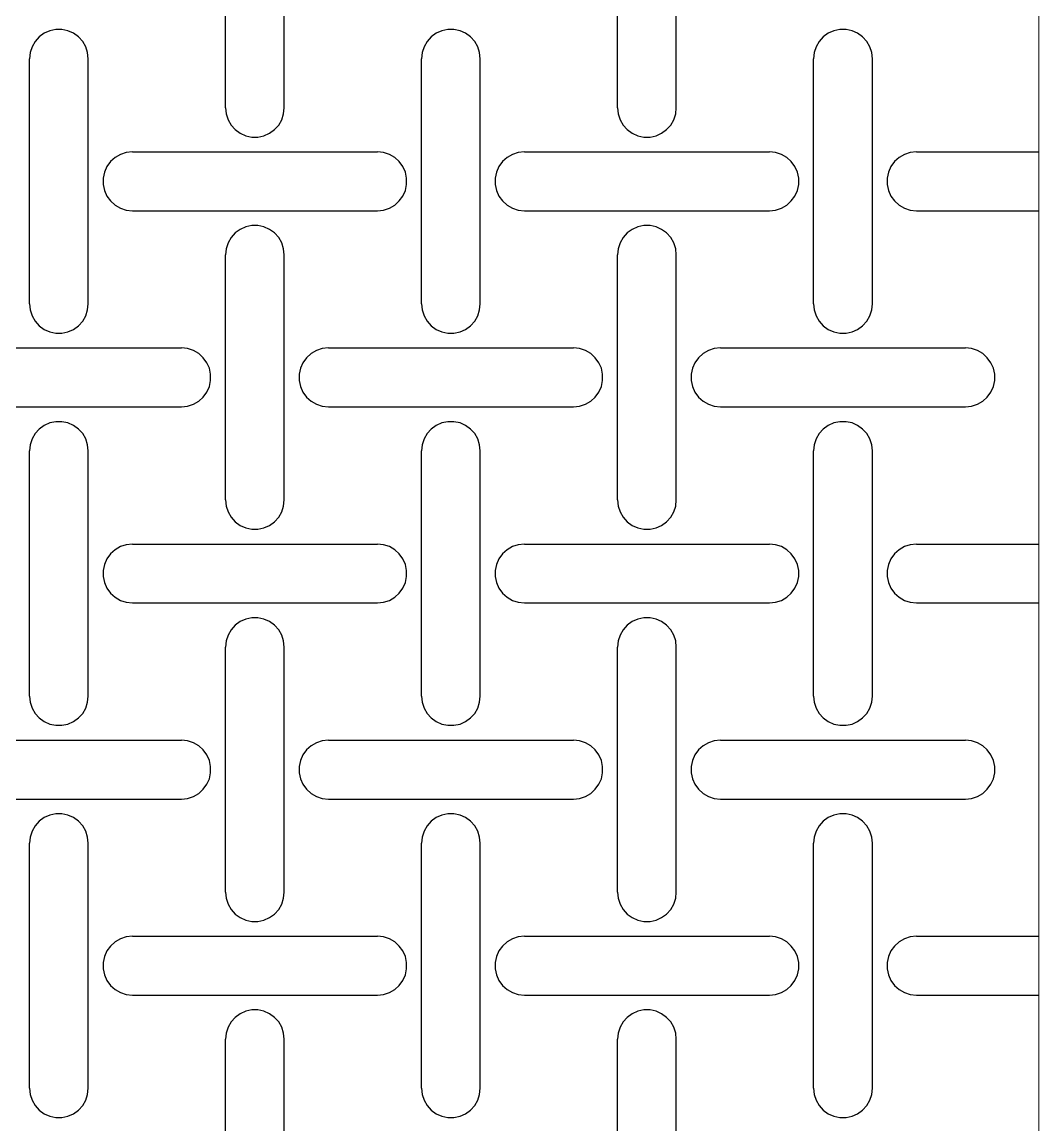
# Model space of a CAD drawing. Header units: metres. Extents: x 0 to 100, y -20 to 320.
# Drawn here: x 48.1 to 100, y 181.9 to 238.1 of the extents above; entities that cross this region are included whole.
import ezdxf

# ---------------------------------------------------------------- set-up
doc = ezdxf.new("R2010")
doc.units = ezdxf.units.M

msp = doc.modelspace()

# ---------------------------------------------------------------- linework, layer by layer
at = {"lineweight": 0}
msp.add_line((100, -20), (100, 320), dxfattribs=at)
for p, q in [((58.5, 233.75), (58.5, 246.25)), ((61.5, 233.75), (61.5, 246.25)), ((78.5, 233.75), (78.5, 246.25)), ((81.5, 233.75), (81.5, 246.25)), ((48.996, 237.365), (48.786, 237.132)), ((49.25, 237.549), (48.996, 237.365)), ((49.536, 237.677), (49.25, 237.549)), ((49.843, 237.742), (49.536, 237.677)), ((50.157, 237.742), (49.843, 237.742)), ((50.464, 237.677), (50.157, 237.742)), ((50.75, 237.549), (50.464, 237.677)), ((51.004, 237.365), (50.75, 237.549)), ((51.214, 237.132), (51.004, 237.365)), ((68.996, 237.365), (68.786, 237.132)), ((69.25, 237.549), (68.996, 237.365)), ((69.536, 237.677), (69.25, 237.549)), ((69.843, 237.742), (69.536, 237.677)), ((70.157, 237.742), (69.843, 237.742)), ((70.464, 237.677), (70.157, 237.742)), ((70.75, 237.549), (70.464, 237.677)), ((71.004, 237.365), (70.75, 237.549)), ((71.214, 237.132), (71.004, 237.365)), ((88.996, 237.365), (88.786, 237.132)), ((89.25, 237.549), (88.996, 237.365)), ((89.536, 237.677), (89.25, 237.549)), ((89.843, 237.742), (89.536, 237.677)), ((90.157, 237.742), (89.843, 237.742)), ((90.464, 237.677), (90.157, 237.742)), ((90.75, 237.549), (90.464, 237.677)), ((91.004, 237.365), (90.75, 237.549)), ((91.214, 237.132), (91.004, 237.365)), ((48.63, 236.86), (48.533, 236.562)), ((48.786, 237.132), (48.63, 236.86)), ((51.37, 236.86), (51.214, 237.132)), ((51.467, 236.562), (51.37, 236.86)), ((68.63, 236.86), (68.533, 236.562)), ((68.786, 237.132), (68.63, 236.86)), ((71.37, 236.86), (71.214, 237.132)), ((71.467, 236.562), (71.37, 236.86)), ((88.63, 236.86), (88.533, 236.562)), ((88.786, 237.132), (88.63, 236.86)), ((91.37, 236.86), (91.214, 237.132)), ((91.467, 236.562), (91.37, 236.86)), ((48.533, 236.562), (48.5, 236.25)), ((48.5, 223.75), (48.5, 236.25)), ((51.5, 236.25), (51.467, 236.562)), ((51.5, 223.75), (51.5, 236.25)), ((68.533, 236.562), (68.5, 236.25)), ((68.5, 223.75), (68.5, 236.25)), ((71.5, 236.25), (71.467, 236.562)), ((71.5, 223.75), (71.5, 236.25)), ((88.533, 236.562), (88.5, 236.25)), ((88.5, 223.75), (88.5, 236.25)), ((91.5, 236.25), (91.467, 236.562)), ((91.5, 223.75), (91.5, 236.25)), ((58.5, 233.75), (58.533, 233.438)), ((58.533, 233.438), (58.63, 233.14)), ((61.37, 233.14), (61.467, 233.438)), ((61.467, 233.438), (61.5, 233.75)), ((78.5, 233.75), (78.533, 233.438)), ((78.533, 233.438), (78.63, 233.14)), ((81.37, 233.14), (81.467, 233.438)), ((81.467, 233.438), (81.5, 233.75)), ((58.63, 233.14), (58.786, 232.868)), ((58.786, 232.868), (58.996, 232.635)), ((61.004, 232.635), (61.214, 232.868)), ((61.214, 232.868), (61.37, 233.14)), ((78.63, 233.14), (78.786, 232.868)), ((78.786, 232.868), (78.996, 232.635)), ((81.004, 232.635), (81.214, 232.868)), ((81.214, 232.868), (81.37, 233.14)), ((58.996, 232.635), (59.25, 232.451)), ((59.25, 232.451), (59.536, 232.323)), ((59.536, 232.323), (59.843, 232.258)), ((60.157, 232.258), (60.464, 232.323)), ((60.464, 232.323), (60.75, 232.451)), ((60.75, 232.451), (61.004, 232.635)), ((78.996, 232.635), (79.25, 232.451)), ((79.25, 232.451), (79.536, 232.323)), ((79.536, 232.323), (79.843, 232.258)), ((80.157, 232.258), (80.464, 232.323)), ((80.464, 232.323), (80.75, 232.451)), ((80.75, 232.451), (81.004, 232.635)), ((59.843, 232.258), (60.157, 232.258)), ((79.843, 232.258), (80.157, 232.258)), ((52.868, 231.214), (52.635, 231.004)), ((53.14, 231.37), (52.868, 231.214)), ((53.438, 231.467), (53.14, 231.37)), ((53.75, 231.5), (53.438, 231.467)), ((53.75, 231.5), (66.25, 231.5)), ((66.562, 231.467), (66.25, 231.5)), ((66.86, 231.37), (66.562, 231.467)), ((67.132, 231.214), (66.86, 231.37)), ((67.365, 231.004), (67.132, 231.214)), ((72.868, 231.214), (72.635, 231.004)), ((73.14, 231.37), (72.868, 231.214)), ((73.438, 231.467), (73.14, 231.37)), ((73.75, 231.5), (73.438, 231.467)), ((73.75, 231.5), (86.25, 231.5)), ((86.562, 231.467), (86.25, 231.5)), ((86.86, 231.37), (86.562, 231.467)), ((87.132, 231.214), (86.86, 231.37)), ((87.365, 231.004), (87.132, 231.214)), ((92.868, 231.214), (92.635, 231.004)), ((93.14, 231.37), (92.868, 231.214)), ((93.438, 231.467), (93.14, 231.37)), ((93.75, 231.5), (93.438, 231.467)), ((93.75, 231.5), (100, 231.5)), ((52.451, 230.75), (52.323, 230.464)), ((52.635, 231.004), (52.451, 230.75)), ((67.549, 230.75), (67.365, 231.004)), ((67.677, 230.464), (67.549, 230.75)), ((72.451, 230.75), (72.323, 230.464)), ((72.635, 231.004), (72.451, 230.75)), ((87.549, 230.75), (87.365, 231.004)), ((87.677, 230.464), (87.549, 230.75)), ((92.451, 230.75), (92.323, 230.464)), ((92.635, 231.004), (92.451, 230.75)), ((52.323, 230.464), (52.258, 230.157)), ((52.258, 230.157), (52.258, 229.843)), ((67.742, 230.157), (67.677, 230.464)), ((67.742, 229.843), (67.742, 230.157)), ((72.323, 230.464), (72.258, 230.157)), ((72.258, 230.157), (72.258, 229.843)), ((87.742, 230.157), (87.677, 230.464)), ((87.742, 229.843), (87.742, 230.157)), ((92.323, 230.464), (92.258, 230.157)), ((92.258, 230.157), (92.258, 229.843)), ((52.258, 229.843), (52.323, 229.536)), ((52.323, 229.536), (52.451, 229.25)), ((67.549, 229.25), (67.677, 229.536)), ((67.677, 229.536), (67.742, 229.843)), ((72.258, 229.843), (72.323, 229.536)), ((72.323, 229.536), (72.451, 229.25)), ((87.549, 229.25), (87.677, 229.536)), ((87.677, 229.536), (87.742, 229.843)), ((92.258, 229.843), (92.323, 229.536)), ((92.323, 229.536), (92.451, 229.25)), ((52.451, 229.25), (52.635, 228.996)), ((52.635, 228.996), (52.868, 228.786)), ((67.132, 228.786), (67.365, 228.996)), ((67.365, 228.996), (67.549, 229.25)), ((72.451, 229.25), (72.635, 228.996)), ((72.635, 228.996), (72.868, 228.786)), ((87.132, 228.786), (87.365, 228.996)), ((87.365, 228.996), (87.549, 229.25)), ((92.451, 229.25), (92.635, 228.996)), ((92.635, 228.996), (92.868, 228.786)), ((52.868, 228.786), (53.14, 228.63)), ((53.14, 228.63), (53.438, 228.533)), ((53.438, 228.533), (53.75, 228.5)), ((53.75, 228.5), (66.25, 228.5)), ((66.25, 228.5), (66.562, 228.533)), ((66.562, 228.533), (66.86, 228.63)), ((66.86, 228.63), (67.132, 228.786)), ((72.868, 228.786), (73.14, 228.63)), ((73.14, 228.63), (73.438, 228.533)), ((73.438, 228.533), (73.75, 228.5)), ((73.75, 228.5), (86.25, 228.5)), ((86.25, 228.5), (86.562, 228.533)), ((86.562, 228.533), (86.86, 228.63)), ((86.86, 228.63), (87.132, 228.786)), ((92.868, 228.786), (93.14, 228.63)), ((93.14, 228.63), (93.438, 228.533)), ((93.438, 228.533), (93.75, 228.5)), ((93.75, 228.5), (100, 228.5)), ((58.996, 227.365), (58.786, 227.132)), ((59.25, 227.549), (58.996, 227.365)), ((59.536, 227.677), (59.25, 227.549)), ((59.843, 227.742), (59.536, 227.677)), ((60.157, 227.742), (59.843, 227.742)), ((60.464, 227.677), (60.157, 227.742)), ((60.75, 227.549), (60.464, 227.677)), ((61.004, 227.365), (60.75, 227.549)), ((61.214, 227.132), (61.004, 227.365)), ((78.996, 227.365), (78.786, 227.132)), ((79.25, 227.549), (78.996, 227.365)), ((79.536, 227.677), (79.25, 227.549)), ((79.843, 227.742), (79.536, 227.677)), ((80.157, 227.742), (79.843, 227.742)), ((80.464, 227.677), (80.157, 227.742)), ((80.75, 227.549), (80.464, 227.677)), ((81.004, 227.365), (80.75, 227.549)), ((81.214, 227.132), (81.004, 227.365)), ((58.63, 226.86), (58.533, 226.562)), ((58.786, 227.132), (58.63, 226.86)), ((61.37, 226.86), (61.214, 227.132)), ((61.467, 226.562), (61.37, 226.86)), ((78.63, 226.86), (78.533, 226.562)), ((78.786, 227.132), (78.63, 226.86)), ((81.37, 226.86), (81.214, 227.132)), ((81.467, 226.562), (81.37, 226.86)), ((58.533, 226.562), (58.5, 226.25)), ((58.5, 213.75), (58.5, 226.25)), ((61.5, 226.25), (61.467, 226.562)), ((61.5, 213.75), (61.5, 226.25)), ((78.533, 226.562), (78.5, 226.25)), ((78.5, 213.75), (78.5, 226.25)), ((81.5, 226.25), (81.467, 226.562)), ((81.5, 213.75), (81.5, 226.25)), ((48.5, 223.75), (48.533, 223.438)), ((48.533, 223.438), (48.63, 223.14)), ((51.37, 223.14), (51.467, 223.438)), ((51.467, 223.438), (51.5, 223.75)), ((68.5, 223.75), (68.533, 223.438)), ((68.533, 223.438), (68.63, 223.14)), ((71.37, 223.14), (71.467, 223.438)), ((71.467, 223.438), (71.5, 223.75)), ((88.5, 223.75), (88.533, 223.438)), ((88.533, 223.438), (88.63, 223.14)), ((91.37, 223.14), (91.467, 223.438)), ((91.467, 223.438), (91.5, 223.75)), ((48.63, 223.14), (48.786, 222.868)), ((48.786, 222.868), (48.996, 222.635)), ((51.004, 222.635), (51.214, 222.868)), ((51.214, 222.868), (51.37, 223.14)), ((68.63, 223.14), (68.786, 222.868)), ((68.786, 222.868), (68.996, 222.635)), ((71.004, 222.635), (71.214, 222.868)), ((71.214, 222.868), (71.37, 223.14)), ((88.63, 223.14), (88.786, 222.868)), ((88.786, 222.868), (88.996, 222.635)), ((91.004, 222.635), (91.214, 222.868)), ((91.214, 222.868), (91.37, 223.14)), ((48.996, 222.635), (49.25, 222.451)), ((49.25, 222.451), (49.536, 222.323)), ((49.536, 222.323), (49.843, 222.258)), ((49.843, 222.258), (50.157, 222.258)), ((50.157, 222.258), (50.464, 222.323)), ((50.464, 222.323), (50.75, 222.451)), ((50.75, 222.451), (51.004, 222.635)), ((68.996, 222.635), (69.25, 222.451)), ((69.25, 222.451), (69.536, 222.323)), ((69.536, 222.323), (69.843, 222.258)), ((69.843, 222.258), (70.157, 222.258)), ((70.157, 222.258), (70.464, 222.323)), ((70.464, 222.323), (70.75, 222.451)), ((70.75, 222.451), (71.004, 222.635)), ((88.996, 222.635), (89.25, 222.451)), ((89.25, 222.451), (89.536, 222.323)), ((89.536, 222.323), (89.843, 222.258)), ((89.843, 222.258), (90.157, 222.258)), ((90.157, 222.258), (90.464, 222.323)), ((90.464, 222.323), (90.75, 222.451)), ((90.75, 222.451), (91.004, 222.635)), ((43.75, 221.5), (56.25, 221.5)), ((56.562, 221.467), (56.25, 221.5)), ((56.86, 221.37), (56.562, 221.467)), ((57.132, 221.214), (56.86, 221.37)), ((57.365, 221.004), (57.132, 221.214)), ((62.868, 221.214), (62.635, 221.004)), ((63.14, 221.37), (62.868, 221.214)), ((63.438, 221.467), (63.14, 221.37)), ((63.75, 221.5), (63.438, 221.467)), ((63.75, 221.5), (76.25, 221.5)), ((76.562, 221.467), (76.25, 221.5)), ((76.86, 221.37), (76.562, 221.467)), ((77.132, 221.214), (76.86, 221.37)), ((77.365, 221.004), (77.132, 221.214)), ((82.868, 221.214), (82.635, 221.004)), ((83.14, 221.37), (82.868, 221.214)), ((83.438, 221.467), (83.14, 221.37)), ((83.75, 221.5), (83.438, 221.467)), ((83.75, 221.5), (96.25, 221.5)), ((96.562, 221.467), (96.25, 221.5)), ((96.86, 221.37), (96.562, 221.467)), ((97.132, 221.214), (96.86, 221.37)), ((97.365, 221.004), (97.132, 221.214)), ((57.549, 220.75), (57.365, 221.004)), ((57.677, 220.464), (57.549, 220.75)), ((62.451, 220.75), (62.323, 220.464)), ((62.635, 221.004), (62.451, 220.75)), ((77.549, 220.75), (77.365, 221.004)), ((77.677, 220.464), (77.549, 220.75)), ((82.451, 220.75), (82.323, 220.464)), ((82.635, 221.004), (82.451, 220.75)), ((97.549, 220.75), (97.365, 221.004)), ((97.677, 220.464), (97.549, 220.75)), ((57.742, 220.157), (57.677, 220.464)), ((57.742, 219.843), (57.742, 220.157)), ((62.323, 220.464), (62.258, 220.157)), ((62.258, 220.157), (62.258, 219.843)), ((77.742, 220.157), (77.677, 220.464)), ((77.742, 219.843), (77.742, 220.157)), ((82.323, 220.464), (82.258, 220.157)), ((82.258, 220.157), (82.258, 219.843)), ((97.742, 220.157), (97.677, 220.464)), ((97.742, 219.843), (97.742, 220.157)), ((57.549, 219.25), (57.677, 219.536)), ((57.677, 219.536), (57.742, 219.843)), ((62.258, 219.843), (62.323, 219.536)), ((62.323, 219.536), (62.451, 219.25)), ((77.549, 219.25), (77.677, 219.536)), ((77.677, 219.536), (77.742, 219.843)), ((82.258, 219.843), (82.323, 219.536)), ((82.323, 219.536), (82.451, 219.25)), ((97.549, 219.25), (97.677, 219.536)), ((97.677, 219.536), (97.742, 219.843)), ((56.86, 218.63), (57.132, 218.786)), ((57.132, 218.786), (57.365, 218.996)), ((57.365, 218.996), (57.549, 219.25)), ((62.451, 219.25), (62.635, 218.996)), ((62.635, 218.996), (62.868, 218.786)), ((62.868, 218.786), (63.14, 218.63)), ((76.86, 218.63), (77.132, 218.786)), ((77.132, 218.786), (77.365, 218.996)), ((77.365, 218.996), (77.549, 219.25)), ((82.451, 219.25), (82.635, 218.996)), ((82.635, 218.996), (82.868, 218.786)), ((82.868, 218.786), (83.14, 218.63)), ((96.86, 218.63), (97.132, 218.786)), ((97.132, 218.786), (97.365, 218.996)), ((97.365, 218.996), (97.549, 219.25)), ((43.75, 218.5), (56.25, 218.5)), ((56.25, 218.5), (56.562, 218.533)), ((56.562, 218.533), (56.86, 218.63)), ((63.14, 218.63), (63.438, 218.533)), ((63.438, 218.533), (63.75, 218.5)), ((63.75, 218.5), (76.25, 218.5)), ((76.25, 218.5), (76.562, 218.533)), ((76.562, 218.533), (76.86, 218.63)), ((83.14, 218.63), (83.438, 218.533)), ((83.438, 218.533), (83.75, 218.5)), ((83.75, 218.5), (96.25, 218.5)), ((96.25, 218.5), (96.562, 218.533)), ((96.562, 218.533), (96.86, 218.63)), ((49.536, 217.677), (49.25, 217.549)), ((49.843, 217.742), (49.536, 217.677)), ((50.157, 217.742), (49.843, 217.742)), ((50.464, 217.677), (50.157, 217.742)), ((50.75, 217.549), (50.464, 217.677)), ((69.536, 217.677), (69.25, 217.549)), ((69.843, 217.742), (69.536, 217.677)), ((70.157, 217.742), (69.843, 217.742)), ((70.464, 217.677), (70.157, 217.742)), ((70.75, 217.549), (70.464, 217.677)), ((89.536, 217.677), (89.25, 217.549)), ((89.843, 217.742), (89.536, 217.677)), ((90.157, 217.742), (89.843, 217.742)), ((90.464, 217.677), (90.157, 217.742)), ((90.75, 217.549), (90.464, 217.677)), ((48.786, 217.132), (48.63, 216.86)), ((48.996, 217.365), (48.786, 217.132)), ((49.25, 217.549), (48.996, 217.365)), ((51.004, 217.365), (50.75, 217.549)), ((51.214, 217.132), (51.004, 217.365)), ((51.37, 216.86), (51.214, 217.132)), ((68.786, 217.132), (68.63, 216.86)), ((68.996, 217.365), (68.786, 217.132)), ((69.25, 217.549), (68.996, 217.365)), ((71.004, 217.365), (70.75, 217.549)), ((71.214, 217.132), (71.004, 217.365)), ((71.37, 216.86), (71.214, 217.132)), ((88.786, 217.132), (88.63, 216.86)), ((88.996, 217.365), (88.786, 217.132)), ((89.25, 217.549), (88.996, 217.365)), ((91.004, 217.365), (90.75, 217.549)), ((91.214, 217.132), (91.004, 217.365)), ((91.37, 216.86), (91.214, 217.132)), ((48.533, 216.562), (48.5, 216.25)), ((48.63, 216.86), (48.533, 216.562)), ((51.467, 216.562), (51.37, 216.86)), ((51.5, 216.25), (51.467, 216.562)), ((68.533, 216.562), (68.5, 216.25)), ((68.63, 216.86), (68.533, 216.562)), ((71.467, 216.562), (71.37, 216.86)), ((71.5, 216.25), (71.467, 216.562)), ((88.533, 216.562), (88.5, 216.25)), ((88.63, 216.86), (88.533, 216.562)), ((91.467, 216.562), (91.37, 216.86)), ((91.5, 216.25), (91.467, 216.562)), ((48.5, 203.75), (48.5, 216.25)), ((51.5, 203.75), (51.5, 216.25)), ((68.5, 203.75), (68.5, 216.25)), ((71.5, 203.75), (71.5, 216.25)), ((88.5, 203.75), (88.5, 216.25)), ((91.5, 203.75), (91.5, 216.25)), ((58.5, 213.75), (58.533, 213.438)), ((61.467, 213.438), (61.5, 213.75)), ((78.5, 213.75), (78.533, 213.438)), ((81.467, 213.438), (81.5, 213.75)), ((58.533, 213.438), (58.63, 213.14)), ((61.37, 213.14), (61.467, 213.438)), ((78.533, 213.438), (78.63, 213.14)), ((81.37, 213.14), (81.467, 213.438)), ((58.63, 213.14), (58.786, 212.868)), ((58.786, 212.868), (58.996, 212.635)), ((58.996, 212.635), (59.25, 212.451)), ((60.75, 212.451), (61.004, 212.635)), ((61.004, 212.635), (61.214, 212.868)), ((61.214, 212.868), (61.37, 213.14)), ((78.63, 213.14), (78.786, 212.868)), ((78.786, 212.868), (78.996, 212.635)), ((78.996, 212.635), (79.25, 212.451)), ((80.75, 212.451), (81.004, 212.635)), ((81.004, 212.635), (81.214, 212.868)), ((81.214, 212.868), (81.37, 213.14)), ((59.25, 212.451), (59.536, 212.323)), ((59.536, 212.323), (59.843, 212.258)), ((59.843, 212.258), (60.157, 212.258)), ((60.157, 212.258), (60.464, 212.323)), ((60.464, 212.323), (60.75, 212.451)), ((79.25, 212.451), (79.536, 212.323)), ((79.536, 212.323), (79.843, 212.258)), ((79.843, 212.258), (80.157, 212.258)), ((80.157, 212.258), (80.464, 212.323)), ((80.464, 212.323), (80.75, 212.451)), ((53.75, 211.5), (53.438, 211.467)), ((53.75, 211.5), (66.25, 211.5)), ((66.562, 211.467), (66.25, 211.5)), ((73.75, 211.5), (73.438, 211.467)), ((73.75, 211.5), (86.25, 211.5)), ((86.562, 211.467), (86.25, 211.5)), ((93.75, 211.5), (93.438, 211.467)), ((93.75, 211.5), (100, 211.5)), ((52.635, 211.004), (52.451, 210.75)), ((52.868, 211.214), (52.635, 211.004)), ((53.14, 211.37), (52.868, 211.214)), ((53.438, 211.467), (53.14, 211.37)), ((66.86, 211.37), (66.562, 211.467)), ((67.132, 211.214), (66.86, 211.37)), ((67.365, 211.004), (67.132, 211.214)), ((67.549, 210.75), (67.365, 211.004)), ((72.635, 211.004), (72.451, 210.75)), ((72.868, 211.214), (72.635, 211.004)), ((73.14, 211.37), (72.868, 211.214)), ((73.438, 211.467), (73.14, 211.37)), ((86.86, 211.37), (86.562, 211.467)), ((87.132, 211.214), (86.86, 211.37)), ((87.365, 211.004), (87.132, 211.214)), ((87.549, 210.75), (87.365, 211.004)), ((92.635, 211.004), (92.451, 210.75)), ((92.868, 211.214), (92.635, 211.004)), ((93.14, 211.37), (92.868, 211.214)), ((93.438, 211.467), (93.14, 211.37)), ((52.323, 210.464), (52.258, 210.157)), ((52.451, 210.75), (52.323, 210.464)), ((67.677, 210.464), (67.549, 210.75)), ((67.742, 210.157), (67.677, 210.464)), ((72.323, 210.464), (72.258, 210.157)), ((72.451, 210.75), (72.323, 210.464)), ((87.677, 210.464), (87.549, 210.75)), ((87.742, 210.157), (87.677, 210.464)), ((92.323, 210.464), (92.258, 210.157)), ((92.451, 210.75), (92.323, 210.464)), ((52.258, 210.157), (52.258, 209.843)), ((52.258, 209.843), (52.323, 209.536)), ((67.677, 209.536), (67.742, 209.843)), ((67.742, 209.843), (67.742, 210.157)), ((72.258, 210.157), (72.258, 209.843)), ((72.258, 209.843), (72.323, 209.536)), ((87.677, 209.536), (87.742, 209.843)), ((87.742, 209.843), (87.742, 210.157)), ((92.258, 210.157), (92.258, 209.843)), ((92.258, 209.843), (92.323, 209.536)), ((52.323, 209.536), (52.451, 209.25)), ((52.451, 209.25), (52.635, 208.996)), ((67.365, 208.996), (67.549, 209.25)), ((67.549, 209.25), (67.677, 209.536)), ((72.323, 209.536), (72.451, 209.25)), ((72.451, 209.25), (72.635, 208.996)), ((87.365, 208.996), (87.549, 209.25)), ((87.549, 209.25), (87.677, 209.536)), ((92.323, 209.536), (92.451, 209.25)), ((92.451, 209.25), (92.635, 208.996)), ((52.635, 208.996), (52.868, 208.786)), ((52.868, 208.786), (53.14, 208.63)), ((66.86, 208.63), (67.132, 208.786)), ((67.132, 208.786), (67.365, 208.996)), ((72.635, 208.996), (72.868, 208.786)), ((72.868, 208.786), (73.14, 208.63)), ((86.86, 208.63), (87.132, 208.786)), ((87.132, 208.786), (87.365, 208.996)), ((92.635, 208.996), (92.868, 208.786)), ((92.868, 208.786), (93.14, 208.63)), ((53.14, 208.63), (53.438, 208.533)), ((53.438, 208.533), (53.75, 208.5)), ((53.75, 208.5), (66.25, 208.5)), ((66.25, 208.5), (66.562, 208.533)), ((66.562, 208.533), (66.86, 208.63)), ((73.14, 208.63), (73.438, 208.533)), ((73.438, 208.533), (73.75, 208.5)), ((73.75, 208.5), (86.25, 208.5)), ((86.25, 208.5), (86.562, 208.533)), ((86.562, 208.533), (86.86, 208.63)), ((93.14, 208.63), (93.438, 208.533)), ((93.438, 208.533), (93.75, 208.5)), ((93.75, 208.5), (100, 208.5)), ((59.25, 207.549), (58.996, 207.365)), ((59.536, 207.677), (59.25, 207.549)), ((59.843, 207.742), (59.536, 207.677)), ((60.157, 207.742), (59.843, 207.742)), ((60.464, 207.677), (60.157, 207.742)), ((60.75, 207.549), (60.464, 207.677)), ((61.004, 207.365), (60.75, 207.549)), ((79.25, 207.549), (78.996, 207.365)), ((79.536, 207.677), (79.25, 207.549)), ((79.843, 207.742), (79.536, 207.677)), ((80.157, 207.742), (79.843, 207.742)), ((80.464, 207.677), (80.157, 207.742)), ((80.75, 207.549), (80.464, 207.677)), ((81.004, 207.365), (80.75, 207.549)), ((58.786, 207.132), (58.63, 206.86)), ((58.996, 207.365), (58.786, 207.132)), ((61.214, 207.132), (61.004, 207.365)), ((61.37, 206.86), (61.214, 207.132)), ((78.786, 207.132), (78.63, 206.86)), ((78.996, 207.365), (78.786, 207.132)), ((81.214, 207.132), (81.004, 207.365)), ((81.37, 206.86), (81.214, 207.132)), ((58.533, 206.562), (58.5, 206.25)), ((58.63, 206.86), (58.533, 206.562)), ((61.467, 206.562), (61.37, 206.86)), ((61.5, 206.25), (61.467, 206.562)), ((78.533, 206.562), (78.5, 206.25)), ((78.63, 206.86), (78.533, 206.562)), ((81.467, 206.562), (81.37, 206.86)), ((81.5, 206.25), (81.467, 206.562)), ((58.5, 193.75), (58.5, 206.25)), ((61.5, 193.75), (61.5, 206.25)), ((78.5, 193.75), (78.5, 206.25)), ((81.5, 193.75), (81.5, 206.25)), ((48.5, 203.75), (48.533, 203.438)), ((51.467, 203.438), (51.5, 203.75)), ((68.5, 203.75), (68.533, 203.438)), ((71.467, 203.438), (71.5, 203.75)), ((88.5, 203.75), (88.533, 203.438)), ((91.467, 203.438), (91.5, 203.75)), ((48.533, 203.438), (48.63, 203.14)), ((48.63, 203.14), (48.786, 202.868)), ((51.214, 202.868), (51.37, 203.14)), ((51.37, 203.14), (51.467, 203.438)), ((68.533, 203.438), (68.63, 203.14)), ((68.63, 203.14), (68.786, 202.868)), ((71.214, 202.868), (71.37, 203.14)), ((71.37, 203.14), (71.467, 203.438)), ((88.533, 203.438), (88.63, 203.14)), ((88.63, 203.14), (88.786, 202.868)), ((91.214, 202.868), (91.37, 203.14)), ((91.37, 203.14), (91.467, 203.438)), ((48.786, 202.868), (48.996, 202.635)), ((48.996, 202.635), (49.25, 202.451)), ((50.75, 202.451), (51.004, 202.635)), ((51.004, 202.635), (51.214, 202.868)), ((68.786, 202.868), (68.996, 202.635)), ((68.996, 202.635), (69.25, 202.451)), ((70.75, 202.451), (71.004, 202.635)), ((71.004, 202.635), (71.214, 202.868)), ((88.786, 202.868), (88.996, 202.635)), ((88.996, 202.635), (89.25, 202.451)), ((90.75, 202.451), (91.004, 202.635)), ((91.004, 202.635), (91.214, 202.868)), ((49.25, 202.451), (49.536, 202.323)), ((49.536, 202.323), (49.843, 202.258)), ((49.843, 202.258), (50.157, 202.258)), ((50.157, 202.258), (50.464, 202.323)), ((50.464, 202.323), (50.75, 202.451)), ((69.25, 202.451), (69.536, 202.323)), ((69.536, 202.323), (69.843, 202.258)), ((69.843, 202.258), (70.157, 202.258)), ((70.157, 202.258), (70.464, 202.323)), ((70.464, 202.323), (70.75, 202.451)), ((89.25, 202.451), (89.536, 202.323)), ((89.536, 202.323), (89.843, 202.258)), ((89.843, 202.258), (90.157, 202.258)), ((90.157, 202.258), (90.464, 202.323)), ((90.464, 202.323), (90.75, 202.451)), ((43.75, 201.5), (56.25, 201.5)), ((56.562, 201.467), (56.25, 201.5)), ((56.86, 201.37), (56.562, 201.467)), ((57.132, 201.214), (56.86, 201.37)), ((63.14, 201.37), (62.868, 201.214)), ((63.438, 201.467), (63.14, 201.37)), ((63.75, 201.5), (63.438, 201.467)), ((63.75, 201.5), (76.25, 201.5)), ((76.562, 201.467), (76.25, 201.5)), ((76.86, 201.37), (76.562, 201.467)), ((77.132, 201.214), (76.86, 201.37)), ((83.14, 201.37), (82.868, 201.214)), ((83.438, 201.467), (83.14, 201.37)), ((83.75, 201.5), (83.438, 201.467)), ((83.75, 201.5), (96.25, 201.5)), ((96.562, 201.467), (96.25, 201.5)), ((96.86, 201.37), (96.562, 201.467)), ((97.132, 201.214), (96.86, 201.37)), ((57.365, 201.004), (57.132, 201.214)), ((57.549, 200.75), (57.365, 201.004)), ((62.635, 201.004), (62.451, 200.75)), ((62.868, 201.214), (62.635, 201.004)), ((77.365, 201.004), (77.132, 201.214)), ((77.549, 200.75), (77.365, 201.004)), ((82.635, 201.004), (82.451, 200.75)), ((82.868, 201.214), (82.635, 201.004)), ((97.365, 201.004), (97.132, 201.214)), ((97.549, 200.75), (97.365, 201.004)), ((57.677, 200.464), (57.549, 200.75)), ((57.742, 200.157), (57.677, 200.464)), ((62.323, 200.464), (62.258, 200.157)), ((62.451, 200.75), (62.323, 200.464)), ((77.677, 200.464), (77.549, 200.75)), ((77.742, 200.157), (77.677, 200.464)), ((82.323, 200.464), (82.258, 200.157)), ((82.451, 200.75), (82.323, 200.464)), ((97.677, 200.464), (97.549, 200.75)), ((97.742, 200.157), (97.677, 200.464)), ((57.677, 199.536), (57.742, 199.843)), ((57.742, 199.843), (57.742, 200.157)), ((62.258, 200.157), (62.258, 199.843)), ((62.258, 199.843), (62.323, 199.536)), ((77.677, 199.536), (77.742, 199.843)), ((77.742, 199.843), (77.742, 200.157)), ((82.258, 200.157), (82.258, 199.843)), ((82.258, 199.843), (82.323, 199.536)), ((97.677, 199.536), (97.742, 199.843)), ((97.742, 199.843), (97.742, 200.157)), ((57.365, 198.996), (57.549, 199.25)), ((57.549, 199.25), (57.677, 199.536)), ((62.323, 199.536), (62.451, 199.25)), ((62.451, 199.25), (62.635, 198.996)), ((77.365, 198.996), (77.549, 199.25)), ((77.549, 199.25), (77.677, 199.536)), ((82.323, 199.536), (82.451, 199.25)), ((82.451, 199.25), (82.635, 198.996)), ((97.365, 198.996), (97.549, 199.25)), ((97.549, 199.25), (97.677, 199.536)), ((56.562, 198.533), (56.86, 198.63)), ((56.86, 198.63), (57.132, 198.786)), ((57.132, 198.786), (57.365, 198.996)), ((62.635, 198.996), (62.868, 198.786)), ((62.868, 198.786), (63.14, 198.63)), ((63.14, 198.63), (63.438, 198.533)), ((76.562, 198.533), (76.86, 198.63)), ((76.86, 198.63), (77.132, 198.786)), ((77.132, 198.786), (77.365, 198.996)), ((82.635, 198.996), (82.868, 198.786)), ((82.868, 198.786), (83.14, 198.63)), ((83.14, 198.63), (83.438, 198.533)), ((96.562, 198.533), (96.86, 198.63)), ((96.86, 198.63), (97.132, 198.786)), ((97.132, 198.786), (97.365, 198.996)), ((43.75, 198.5), (56.25, 198.5)), ((56.25, 198.5), (56.562, 198.533)), ((63.438, 198.533), (63.75, 198.5)), ((63.75, 198.5), (76.25, 198.5)), ((76.25, 198.5), (76.562, 198.533)), ((83.438, 198.533), (83.75, 198.5)), ((83.75, 198.5), (96.25, 198.5)), ((96.25, 198.5), (96.562, 198.533)), ((49.25, 197.549), (48.996, 197.365)), ((49.536, 197.677), (49.25, 197.549)), ((49.843, 197.742), (49.536, 197.677)), ((50.157, 197.742), (49.843, 197.742)), ((50.464, 197.677), (50.157, 197.742)), ((50.75, 197.549), (50.464, 197.677)), ((51.004, 197.365), (50.75, 197.549)), ((69.25, 197.549), (68.996, 197.365)), ((69.536, 197.677), (69.25, 197.549)), ((69.843, 197.742), (69.536, 197.677)), ((70.157, 197.742), (69.843, 197.742)), ((70.464, 197.677), (70.157, 197.742)), ((70.75, 197.549), (70.464, 197.677)), ((71.004, 197.365), (70.75, 197.549)), ((89.25, 197.549), (88.996, 197.365)), ((89.536, 197.677), (89.25, 197.549)), ((89.843, 197.742), (89.536, 197.677)), ((90.157, 197.742), (89.843, 197.742)), ((90.464, 197.677), (90.157, 197.742)), ((90.75, 197.549), (90.464, 197.677)), ((91.004, 197.365), (90.75, 197.549)), ((48.63, 196.86), (48.533, 196.562)), ((48.786, 197.132), (48.63, 196.86)), ((48.996, 197.365), (48.786, 197.132)), ((51.214, 197.132), (51.004, 197.365)), ((51.37, 196.86), (51.214, 197.132)), ((51.467, 196.562), (51.37, 196.86)), ((68.63, 196.86), (68.533, 196.562)), ((68.786, 197.132), (68.63, 196.86)), ((68.996, 197.365), (68.786, 197.132)), ((71.214, 197.132), (71.004, 197.365)), ((71.37, 196.86), (71.214, 197.132)), ((71.467, 196.562), (71.37, 196.86)), ((88.63, 196.86), (88.533, 196.562)), ((88.786, 197.132), (88.63, 196.86)), ((88.996, 197.365), (88.786, 197.132)), ((91.214, 197.132), (91.004, 197.365)), ((91.37, 196.86), (91.214, 197.132)), ((91.467, 196.562), (91.37, 196.86)), ((48.533, 196.562), (48.5, 196.25)), ((51.5, 196.25), (51.467, 196.562)), ((68.533, 196.562), (68.5, 196.25)), ((71.5, 196.25), (71.467, 196.562)), ((88.533, 196.562), (88.5, 196.25)), ((91.5, 196.25), (91.467, 196.562)), ((48.5, 183.75), (48.5, 196.25)), ((51.5, 183.75), (51.5, 196.25)), ((68.5, 183.75), (68.5, 196.25)), ((71.5, 183.75), (71.5, 196.25)), ((88.5, 183.75), (88.5, 196.25)), ((91.5, 183.75), (91.5, 196.25)), ((58.5, 193.75), (58.533, 193.438)), ((61.467, 193.438), (61.5, 193.75)), ((78.5, 193.75), (78.533, 193.438)), ((81.467, 193.438), (81.5, 193.75)), ((58.533, 193.438), (58.63, 193.14)), ((58.63, 193.14), (58.786, 192.868)), ((61.214, 192.868), (61.37, 193.14)), ((61.37, 193.14), (61.467, 193.438)), ((78.533, 193.438), (78.63, 193.14)), ((78.63, 193.14), (78.786, 192.868)), ((81.214, 192.868), (81.37, 193.14)), ((81.37, 193.14), (81.467, 193.438)), ((58.786, 192.868), (58.996, 192.635)), ((58.996, 192.635), (59.25, 192.451)), ((59.25, 192.451), (59.536, 192.323)), ((60.464, 192.323), (60.75, 192.451)), ((60.75, 192.451), (61.004, 192.635)), ((61.004, 192.635), (61.214, 192.868)), ((78.786, 192.868), (78.996, 192.635)), ((78.996, 192.635), (79.25, 192.451)), ((79.25, 192.451), (79.536, 192.323)), ((80.464, 192.323), (80.75, 192.451)), ((80.75, 192.451), (81.004, 192.635)), ((81.004, 192.635), (81.214, 192.868)), ((59.536, 192.323), (59.843, 192.258)), ((59.843, 192.258), (60.157, 192.258)), ((60.157, 192.258), (60.464, 192.323)), ((79.536, 192.323), (79.843, 192.258)), ((79.843, 192.258), (80.157, 192.258)), ((80.157, 192.258), (80.464, 192.323)), ((53.14, 191.37), (52.868, 191.214)), ((53.438, 191.467), (53.14, 191.37)), ((53.75, 191.5), (53.438, 191.467)), ((53.75, 191.5), (66.25, 191.5)), ((66.562, 191.467), (66.25, 191.5)), ((66.86, 191.37), (66.562, 191.467)), ((67.132, 191.214), (66.86, 191.37)), ((73.14, 191.37), (72.868, 191.214)), ((73.438, 191.467), (73.14, 191.37)), ((73.75, 191.5), (73.438, 191.467)), ((73.75, 191.5), (86.25, 191.5)), ((86.562, 191.467), (86.25, 191.5)), ((86.86, 191.37), (86.562, 191.467)), ((87.132, 191.214), (86.86, 191.37)), ((93.14, 191.37), (92.868, 191.214)), ((93.438, 191.467), (93.14, 191.37)), ((93.75, 191.5), (93.438, 191.467)), ((93.75, 191.5), (100, 191.5)), ((52.451, 190.75), (52.323, 190.464)), ((52.635, 191.004), (52.451, 190.75)), ((52.868, 191.214), (52.635, 191.004)), ((67.365, 191.004), (67.132, 191.214)), ((67.549, 190.75), (67.365, 191.004)), ((67.677, 190.464), (67.549, 190.75)), ((72.451, 190.75), (72.323, 190.464)), ((72.635, 191.004), (72.451, 190.75)), ((72.868, 191.214), (72.635, 191.004)), ((87.365, 191.004), (87.132, 191.214)), ((87.549, 190.75), (87.365, 191.004)), ((87.677, 190.464), (87.549, 190.75)), ((92.451, 190.75), (92.323, 190.464)), ((92.635, 191.004), (92.451, 190.75)), ((92.868, 191.214), (92.635, 191.004)), ((52.323, 190.464), (52.258, 190.157)), ((52.258, 190.157), (52.258, 189.843)), ((67.742, 190.157), (67.677, 190.464)), ((67.742, 189.843), (67.742, 190.157)), ((72.323, 190.464), (72.258, 190.157)), ((72.258, 190.157), (72.258, 189.843)), ((87.742, 190.157), (87.677, 190.464)), ((87.742, 189.843), (87.742, 190.157)), ((92.323, 190.464), (92.258, 190.157)), ((92.258, 190.157), (92.258, 189.843)), ((52.258, 189.843), (52.323, 189.536)), ((52.323, 189.536), (52.451, 189.25)), ((67.549, 189.25), (67.677, 189.536)), ((67.677, 189.536), (67.742, 189.843)), ((72.258, 189.843), (72.323, 189.536)), ((72.323, 189.536), (72.451, 189.25)), ((87.549, 189.25), (87.677, 189.536)), ((87.677, 189.536), (87.742, 189.843)), ((92.258, 189.843), (92.323, 189.536)), ((92.323, 189.536), (92.451, 189.25)), ((52.451, 189.25), (52.635, 188.996)), ((52.635, 188.996), (52.868, 188.786)), ((67.132, 188.786), (67.365, 188.996)), ((67.365, 188.996), (67.549, 189.25)), ((72.451, 189.25), (72.635, 188.996)), ((72.635, 188.996), (72.868, 188.786)), ((87.132, 188.786), (87.365, 188.996)), ((87.365, 188.996), (87.549, 189.25)), ((92.451, 189.25), (92.635, 188.996)), ((92.635, 188.996), (92.868, 188.786)), ((52.868, 188.786), (53.14, 188.63)), ((53.14, 188.63), (53.438, 188.533)), ((53.438, 188.533), (53.75, 188.5)), ((53.75, 188.5), (66.25, 188.5)), ((66.25, 188.5), (66.562, 188.533)), ((66.562, 188.533), (66.86, 188.63)), ((66.86, 188.63), (67.132, 188.786)), ((72.868, 188.786), (73.14, 188.63)), ((73.14, 188.63), (73.438, 188.533)), ((73.438, 188.533), (73.75, 188.5)), ((73.75, 188.5), (86.25, 188.5)), ((86.25, 188.5), (86.562, 188.533)), ((86.562, 188.533), (86.86, 188.63)), ((86.86, 188.63), (87.132, 188.786)), ((92.868, 188.786), (93.14, 188.63)), ((93.14, 188.63), (93.438, 188.533)), ((93.438, 188.533), (93.75, 188.5)), ((93.75, 188.5), (100, 188.5)), ((58.996, 187.365), (58.786, 187.132)), ((59.25, 187.549), (58.996, 187.365)), ((59.536, 187.677), (59.25, 187.549)), ((59.843, 187.742), (59.536, 187.677)), ((60.157, 187.742), (59.843, 187.742)), ((60.464, 187.677), (60.157, 187.742)), ((60.75, 187.549), (60.464, 187.677)), ((61.004, 187.365), (60.75, 187.549)), ((61.214, 187.132), (61.004, 187.365)), ((78.996, 187.365), (78.786, 187.132)), ((79.25, 187.549), (78.996, 187.365)), ((79.536, 187.677), (79.25, 187.549)), ((79.843, 187.742), (79.536, 187.677)), ((80.157, 187.742), (79.843, 187.742)), ((80.464, 187.677), (80.157, 187.742)), ((80.75, 187.549), (80.464, 187.677)), ((81.004, 187.365), (80.75, 187.549)), ((81.214, 187.132), (81.004, 187.365)), ((58.63, 186.86), (58.533, 186.562)), ((58.786, 187.132), (58.63, 186.86)), ((61.37, 186.86), (61.214, 187.132)), ((61.467, 186.562), (61.37, 186.86)), ((78.63, 186.86), (78.533, 186.562)), ((78.786, 187.132), (78.63, 186.86)), ((81.37, 186.86), (81.214, 187.132)), ((81.467, 186.562), (81.37, 186.86)), ((58.533, 186.562), (58.5, 186.25)), ((58.5, 173.75), (58.5, 186.25)), ((61.5, 186.25), (61.467, 186.562)), ((61.5, 173.75), (61.5, 186.25)), ((78.533, 186.562), (78.5, 186.25)), ((78.5, 173.75), (78.5, 186.25)), ((81.5, 186.25), (81.467, 186.562)), ((81.5, 173.75), (81.5, 186.25)), ((48.5, 183.75), (48.533, 183.438)), ((48.533, 183.438), (48.63, 183.14)), ((51.37, 183.14), (51.467, 183.438)), ((51.467, 183.438), (51.5, 183.75)), ((68.5, 183.75), (68.533, 183.438)), ((68.533, 183.438), (68.63, 183.14)), ((71.37, 183.14), (71.467, 183.438)), ((71.467, 183.438), (71.5, 183.75)), ((88.5, 183.75), (88.533, 183.438)), ((88.533, 183.438), (88.63, 183.14)), ((91.37, 183.14), (91.467, 183.438)), ((91.467, 183.438), (91.5, 183.75)), ((48.63, 183.14), (48.786, 182.868)), ((48.786, 182.868), (48.996, 182.635)), ((51.004, 182.635), (51.214, 182.868)), ((51.214, 182.868), (51.37, 183.14)), ((68.63, 183.14), (68.786, 182.868)), ((68.786, 182.868), (68.996, 182.635)), ((71.004, 182.635), (71.214, 182.868)), ((71.214, 182.868), (71.37, 183.14)), ((88.63, 183.14), (88.786, 182.868)), ((88.786, 182.868), (88.996, 182.635)), ((91.004, 182.635), (91.214, 182.868)), ((91.214, 182.868), (91.37, 183.14)), ((48.996, 182.635), (49.25, 182.451)), ((49.25, 182.451), (49.536, 182.323)), ((49.536, 182.323), (49.843, 182.258)), ((49.843, 182.258), (50.157, 182.258)), ((50.157, 182.258), (50.464, 182.323)), ((50.464, 182.323), (50.75, 182.451)), ((50.75, 182.451), (51.004, 182.635)), ((68.996, 182.635), (69.25, 182.451)), ((69.25, 182.451), (69.536, 182.323)), ((69.536, 182.323), (69.843, 182.258)), ((69.843, 182.258), (70.157, 182.258)), ((70.157, 182.258), (70.464, 182.323)), ((70.464, 182.323), (70.75, 182.451)), ((70.75, 182.451), (71.004, 182.635)), ((88.996, 182.635), (89.25, 182.451)), ((89.25, 182.451), (89.536, 182.323)), ((89.536, 182.323), (89.843, 182.258)), ((89.843, 182.258), (90.157, 182.258)), ((90.157, 182.258), (90.464, 182.323)), ((90.464, 182.323), (90.75, 182.451)), ((90.75, 182.451), (91.004, 182.635))]:
    msp.add_line(p, q)

doc.saveas('drawing.dxf')
